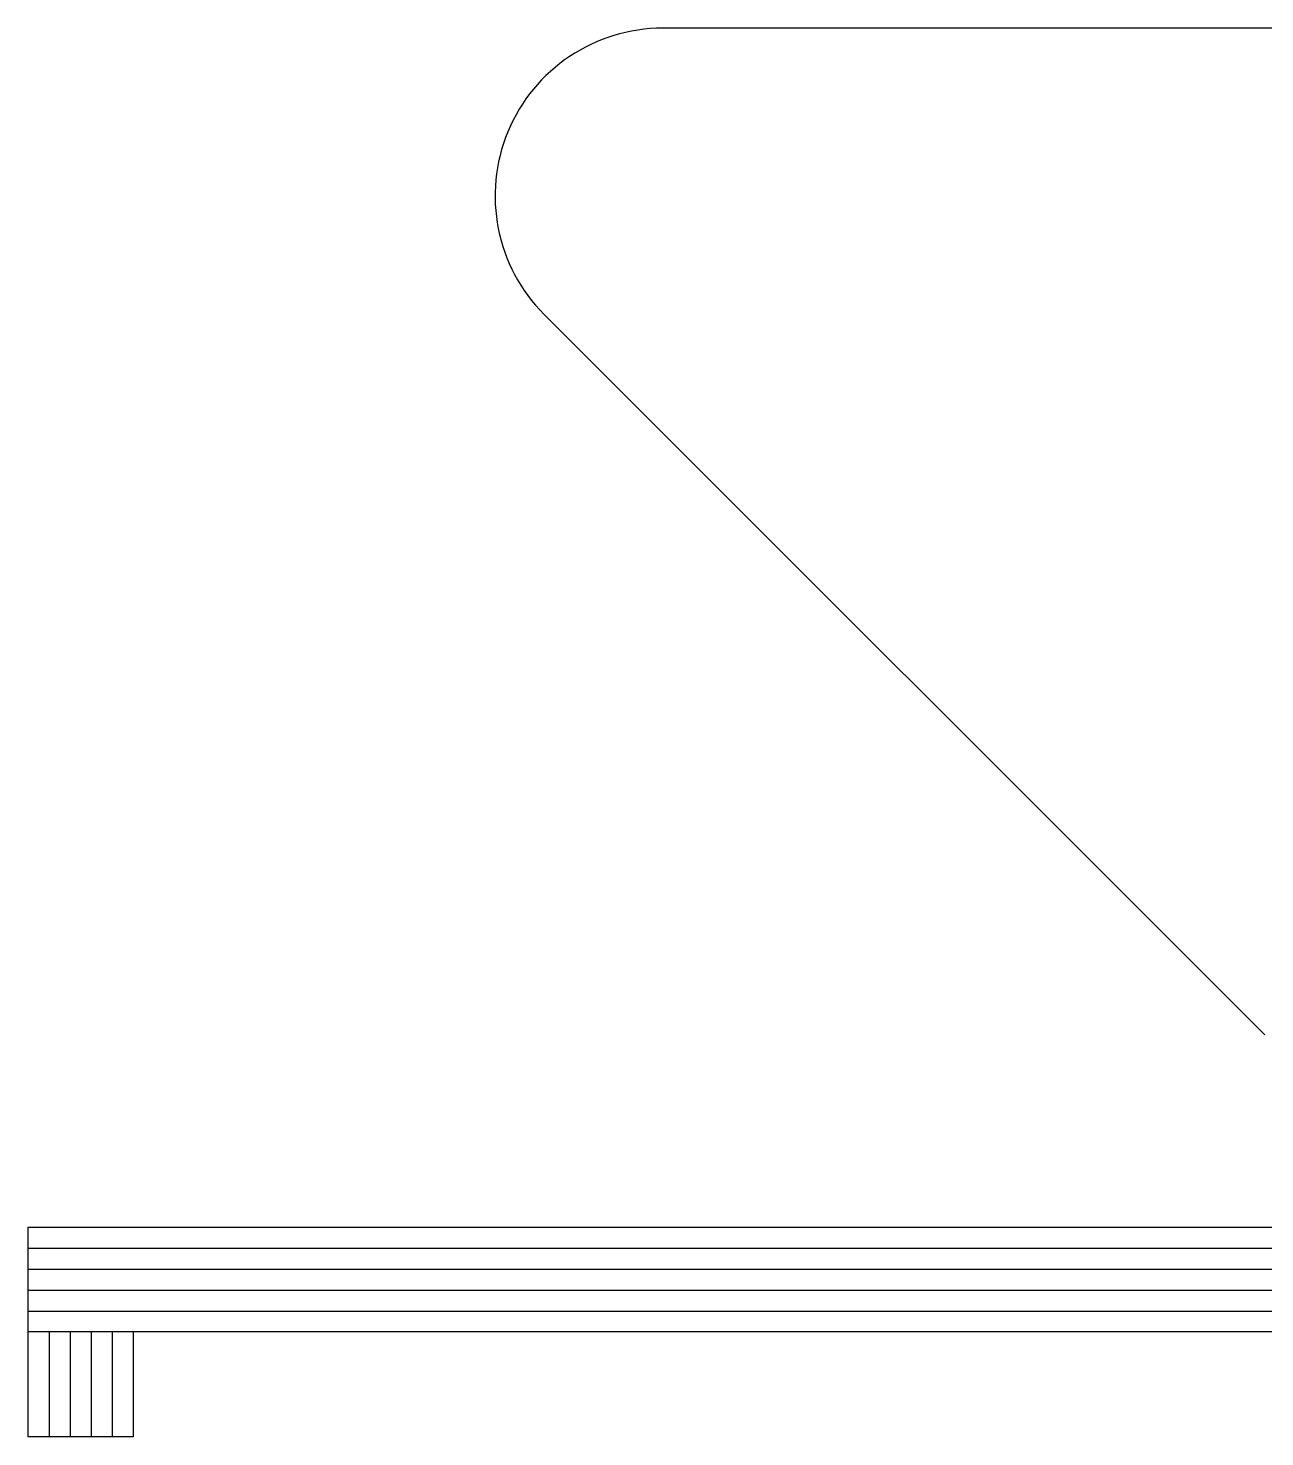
# Model space of a CAD drawing. Extents: x 0 to 420, y 0 to 297.
# Drawn here: x 187.4 to 193.29, y 195.32 to 202.04 of the extents above; entities that cross this region are included whole.
import ezdxf

# ---------------------------------------------------------------- set-up
doc = ezdxf.new("R2010")
doc.units = 0
doc.header["$LTSCALE"] = 23.1
doc.layers.add('10000_FRONT', color=7, linetype='CONTINUOUS')

msp = doc.modelspace()

# ---------------------------------------------------------------- linework, layer by layer
at = {"layer": '10000_FRONT', "color": 7, "linetype": 'CONTINUOUS'}
for p, q in [((196.8713, 202.0407), (190.4239, 202.0407)), ((189.8582, 200.675), (193.294, 197.2391)), ((187.3976, 195.3227), (187.3976, 196.3227)), ((187.3976, 196.3227), (199.8976, 196.3227)), ((187.3976, 196.2227), (199.8976, 196.2227)), ((187.3976, 196.1227), (199.8976, 196.1227)), ((187.3976, 196.0227), (199.8976, 196.0227)), ((187.3976, 195.9227), (199.8976, 195.9227)), ((199.8976, 195.8227), (187.3976, 195.8227)), ((187.4976, 195.8227), (187.4976, 195.3227)), ((187.5976, 195.8227), (187.5976, 195.3227)), ((187.6976, 195.8227), (187.6976, 195.3227)), ((187.7976, 195.8227), (187.7976, 195.3227)), ((187.8976, 195.8227), (187.8976, 195.3227)), ((187.8976, 195.3227), (187.3976, 195.3227))]:
    msp.add_line(p, q, dxfattribs=at)
msp.add_arc((190.4239, 201.2407), 0.8, 90, 225, dxfattribs=at)

doc.saveas('drawing.dxf')
